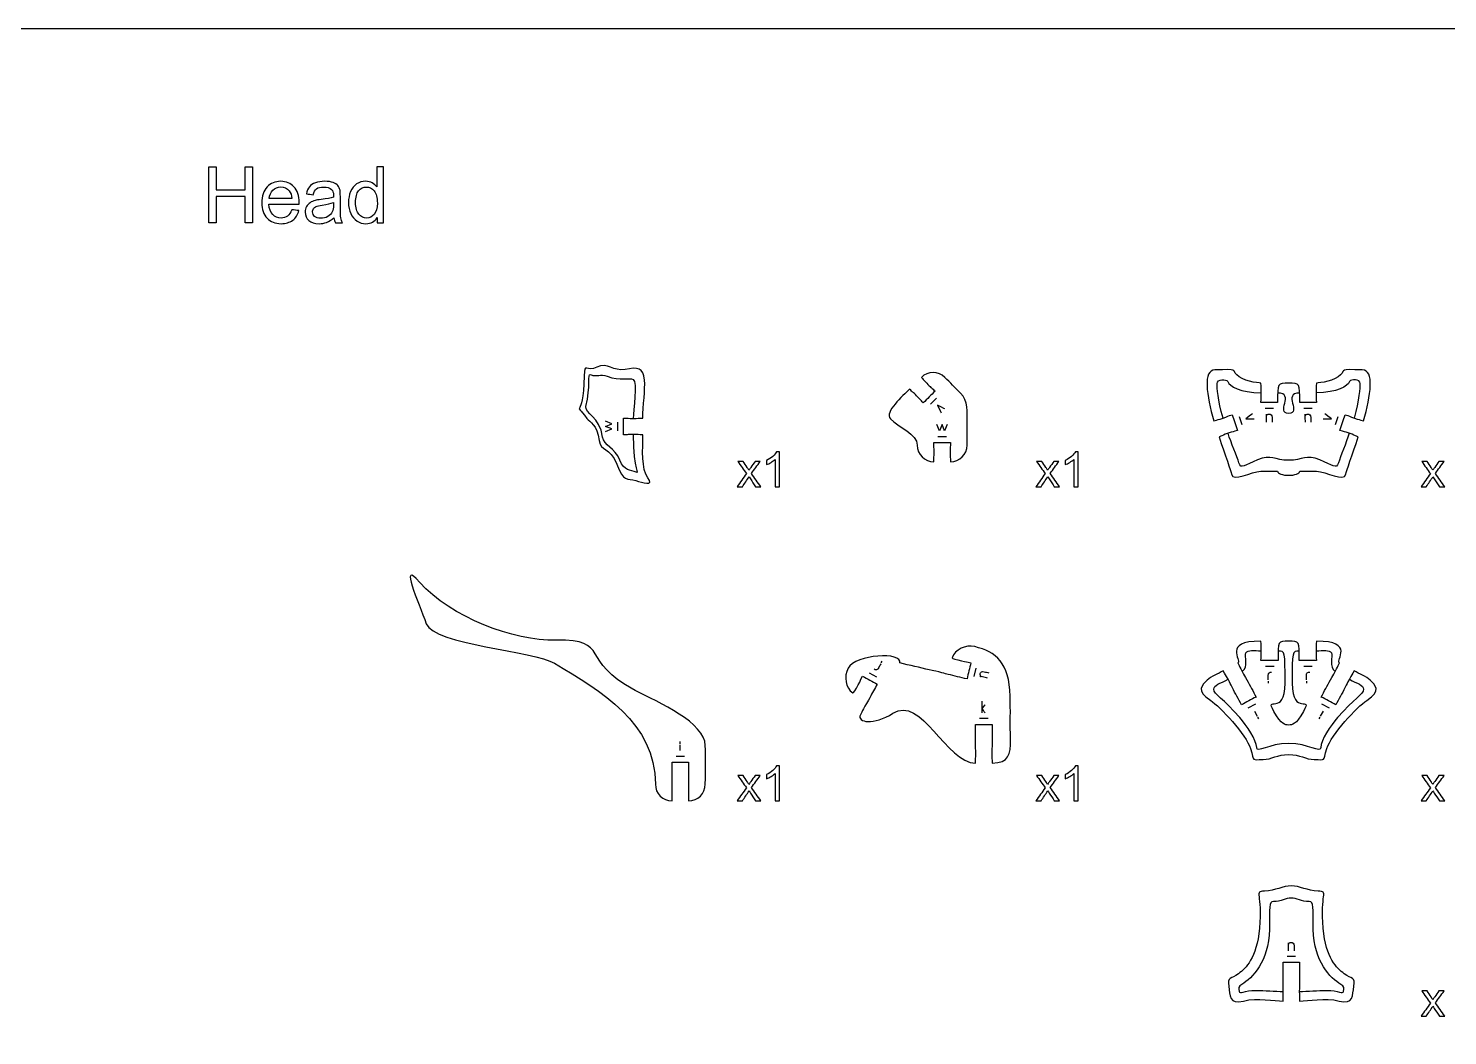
# Model space of a CAD drawing. Extents: x 0 to 1200, y 0 to 700.
# Drawn here: x 740.6 to 996.9, y 518 to 700 of the extents above; entities that cross this region are included whole.
import ezdxf

# ---------------------------------------------------------------- set-up
doc = ezdxf.new("R2010")
doc.units = 0
doc.header["$MEASUREMENT"] = 0
doc.layers.add('DEFAULT', color=7, linetype='CONTINUOUS')

msp = doc.modelspace()

# ---------------------------------------------------------------- linework, layer by layer
at = {"layer": 'DEFAULT', "color": 7}
msp.add_lwpolyline([(1200, 0), (0, 0), (0, 700), (1200, 700)], close=True, dxfattribs=at)
at = {"layer": 'DEFAULT', "color": 38}
msp.add_lwpolyline([(773.17, 664.88), (773.17, 674.99), (774.51, 674.99), (774.51, 670.84), (779.76, 670.84), (779.76, 674.99), (781.09, 674.99), (781.09, 664.88), (779.76, 664.88), (779.76, 669.65), (774.51, 669.65), (774.51, 664.88)], close=True, dxfattribs=at)
at = {"layer": 'DEFAULT', "color": 7}
for points in [[(904.61, 633.17), (903.53, 632.09)], [(965.49, 631.33), (963.97, 631.33)], [(972.49, 631.33), (970.96, 631.33)], [(844.8, 627.15), (845.97, 627.65), (844.8, 628.09), (845.97, 628.54), (844.8, 629.02)], [(846.97, 628.85), (846.97, 627.32)], [(906.57, 628.46), (906.07, 627.29), (905.63, 628.46), (905.17, 627.29), (904.7, 628.46)], [(959.29, 629.87), (959.78, 628.42)], [(976.68, 628.42), (977.17, 629.87)], [(904.87, 626.29), (906.4, 626.29)], [(894.65, 585.37), (894.82, 585.7)], [(965.59, 584.7), (964.07, 584.7)], [(972.49, 584.71), (970.97, 584.71)], [(892.45, 583.59), (893.78, 582.86)], [(911.72, 584.42), (911.37, 582.93)], [(964.52, 582.09), (964.52, 581.71)], [(971.42, 582.09), (971.42, 581.72)], [(912.88, 576.36), (912.88, 578.48)], [(962.23, 577.9), (960.88, 577.17)], [(975.58, 577.17), (974.23, 577.9)], [(912.39, 575.36), (913.92, 575.36)], [(962.03, 576.66), (962.52, 575.75)], [(962.61, 575.57), (962.79, 575.24)], [(973.85, 575.57), (973.67, 575.24)], [(974.43, 576.65), (973.94, 575.75)], [(858.34, 570.77), (858.34, 571.15)], [(858.34, 569.54), (858.34, 570.57)], [(857.57, 568.54), (859.1, 568.54)], [(967.94, 532.38), (969.47, 532.38)]]:
    msp.add_lwpolyline(points, dxfattribs=at)
at = {"layer": 'DEFAULT', "color": 38}
for points, knots in [([(803.6, 664.88), (803.6, 665.19), (803.6, 665.5), (803.6, 665.81), (803.14, 665.08), (802.46, 664.72), (801.56, 664.72), (800.97, 664.72), (800.44, 664.88), (799.95, 665.2), (799.46, 665.52), (799.08, 665.97), (798.81, 666.55), (798.54, 667.12), (798.41, 667.79), (798.41, 668.54), (798.41, 669.27), (798.53, 669.93), (798.77, 670.52), (799.02, 671.12), (799.38, 671.57), (799.87, 671.89), (800.36, 672.21), (800.9, 672.37), (801.5, 672.37), (801.94, 672.37), (802.34, 672.27), (802.68, 672.09), (803.02, 671.9), (803.31, 671.66), (803.52, 671.36), (803.52, 672.57), (803.52, 673.78), (803.52, 674.99), (803.93, 674.99), (804.34, 674.99), (804.75, 674.99), (804.75, 671.62), (804.75, 668.25), (804.75, 664.88), (804.37, 664.88), (803.99, 664.88), (803.6, 664.88)], [3.262, 3.262, 3.262, 3.262, 5.88, 5.88, 5.88, 6.88, 6.88, 6.88, 7.88, 7.88, 7.88, 8.88, 8.88, 8.88, 9.88, 9.88, 9.88, 10.88, 10.88, 10.88, 11.88, 11.88, 11.88, 12.88, 12.88, 12.88, 13.88, 13.88, 13.88, 14.88, 14.88, 14.88, 25.153, 25.153, 25.153, 28.649, 28.649, 28.649, 57.282, 57.282, 57.282, 60.544, 60.544, 60.544, 60.544]), ([(788.17, 667.24), (788.6, 667.19), (789.02, 667.13), (789.45, 667.08), (789.25, 666.33), (788.87, 665.75), (788.33, 665.34), (787.78, 664.93), (787.08, 664.72), (786.23, 664.72), (785.16, 664.72), (784.31, 665.05), (783.69, 665.71), (783.06, 666.37), (782.75, 667.29), (782.75, 668.48), (782.75, 669.71), (783.06, 670.67), (783.7, 671.35), (784.33, 672.03), (785.15, 672.37), (786.16, 672.37), (787.14, 672.37), (787.94, 672.03), (788.56, 671.37), (789.18, 670.7), (789.49, 669.76), (789.49, 668.56), (789.49, 668.48), (789.49, 668.37), (789.49, 668.23), (787.67, 668.23), (785.85, 668.23), (784.03, 668.23), (784.07, 667.42), (784.3, 666.81), (784.71, 666.38), (785.12, 665.95), (785.63, 665.74), (786.24, 665.74), (786.69, 665.74), (787.08, 665.86), (787.4, 666.1), (787.73, 666.34), (787.98, 666.72), (788.17, 667.24)], [0, 0, 0, 0, 3.660641, 3.660641, 3.660641, 4.660641, 4.660641, 4.660641, 5.660641, 5.660641, 5.660641, 6.660641, 6.660641, 6.660641, 7.660641, 7.660641, 7.660641, 8.660641, 8.660641, 8.660641, 9.660641, 9.660641, 9.660641, 10.660641, 10.660641, 10.660641, 11.660641, 11.660641, 11.660641, 12.660641, 12.660641, 12.660641, 28.128641, 28.128641, 28.128641, 29.128641, 29.128641, 29.128641, 30.128641, 30.128641, 30.128641, 31.128641, 31.128641, 31.128641, 32.128641, 32.128641, 32.128641, 32.128641]), ([(795.78, 665.79), (795.32, 665.4), (794.88, 665.12), (794.46, 664.96), (794.03, 664.8), (793.58, 664.72), (793.09, 664.72), (792.29, 664.72), (791.67, 664.92), (791.24, 665.31), (790.8, 665.7), (790.59, 666.2), (790.59, 666.81), (790.59, 667.17), (790.67, 667.5), (790.83, 667.8), (791, 668.09), (791.21, 668.33), (791.47, 668.51), (791.74, 668.69), (792.03, 668.82), (792.37, 668.92), (792.61, 668.98), (792.98, 669.04), (793.47, 669.1), (794.47, 669.22), (795.21, 669.36), (795.68, 669.53), (795.68, 669.7), (795.69, 669.81), (795.69, 669.85), (795.69, 670.36), (795.57, 670.71), (795.34, 670.92), (795.02, 671.2), (794.55, 671.34), (793.92, 671.34), (793.34, 671.34), (792.91, 671.24), (792.63, 671.03), (792.35, 670.83), (792.15, 670.47), (792.01, 669.95), (791.61, 670), (791.21, 670.06), (790.8, 670.11), (790.91, 670.63), (791.09, 671.05), (791.35, 671.37), (791.6, 671.69), (791.96, 671.94), (792.44, 672.11), (792.92, 672.28), (793.47, 672.37), (794.1, 672.37), (794.73, 672.37), (795.23, 672.29), (795.62, 672.15), (796.02, 672), (796.3, 671.81), (796.49, 671.59), (796.67, 671.37), (796.8, 671.09), (796.87, 670.75), (796.91, 670.54), (796.93, 670.16), (796.93, 669.6), (796.93, 669.05), (796.93, 668.5), (796.93, 667.95), (796.93, 666.8), (796.96, 666.07), (797.01, 665.76), (797.07, 665.46), (797.17, 665.16), (797.33, 664.88), (796.89, 664.88), (796.46, 664.88), (796.03, 664.88), (795.9, 665.14), (795.82, 665.44), (795.78, 665.79)], [1, 1, 1, 1, 2, 2, 2, 3, 3, 3, 4, 4, 4, 5, 5, 5, 6, 6, 6, 7, 7, 7, 8, 8, 8, 9, 9, 9, 10, 10, 10, 11, 11, 11, 12, 12, 12, 13, 13, 13, 14, 14, 14, 15, 15, 15, 18.468851, 18.468851, 18.468851, 19.468851, 19.468851, 19.468851, 20.468851, 20.468851, 20.468851, 21.468851, 21.468851, 21.468851, 22.468851, 22.468851, 22.468851, 23.468851, 23.468851, 23.468851, 24.468851, 24.468851, 24.468851, 25.468851, 25.468851, 25.468851, 30.156851, 30.156851, 30.156851, 31.156851, 31.156851, 31.156851, 32.156851, 32.156851, 32.156851, 35.828851, 35.828851, 35.828851, 36.828851, 36.828851, 36.828851, 36.828851]), ([(784.1, 669.25), (785.46, 669.25), (786.82, 669.25), (788.18, 669.25), (788.13, 669.86), (787.97, 670.32), (787.71, 670.63), (787.32, 671.11), (786.81, 671.35), (786.18, 671.35), (785.61, 671.35), (785.13, 671.16), (784.74, 670.78), (784.35, 670.39), (784.14, 669.88), (784.1, 669.25)], [1, 1, 1, 1, 12.582, 12.582, 12.582, 13.582, 13.582, 13.582, 14.582, 14.582, 14.582, 15.582, 15.582, 15.582, 16.582, 16.582, 16.582, 16.582]), ([(799.68, 668.54), (799.68, 667.6), (799.88, 666.9), (800.28, 666.43), (800.67, 665.97), (801.14, 665.74), (801.67, 665.74), (802.22, 665.74), (802.68, 665.96), (803.06, 666.4), (803.43, 666.85), (803.62, 667.52), (803.62, 668.43), (803.62, 669.43), (803.43, 670.17), (803.05, 670.64), (802.66, 671.11), (802.18, 671.34), (801.62, 671.34), (801.07, 671.34), (800.61, 671.12), (800.24, 670.66), (799.87, 670.21), (799.68, 669.51), (799.68, 668.54)], [1, 1, 1, 1, 2, 2, 2, 3, 3, 3, 4, 4, 4, 5, 5, 5, 6, 6, 6, 7, 7, 7, 8, 8, 8, 9, 9, 9, 9]), ([(795.68, 668.56), (795.23, 668.37), (794.55, 668.22), (793.65, 668.09), (793.14, 668.01), (792.78, 667.93), (792.57, 667.84), (792.36, 667.75), (792.2, 667.61), (792.08, 667.44), (791.97, 667.26), (791.91, 667.06), (791.91, 666.85), (791.91, 666.52), (792.04, 666.24), (792.29, 666.02), (792.54, 665.8), (792.9, 665.69), (793.39, 665.69), (793.86, 665.69), (794.29, 665.79), (794.66, 666), (795.03, 666.21), (795.31, 666.5), (795.48, 666.86), (795.61, 667.14), (795.68, 667.56), (795.68, 668.1), (795.68, 668.25), (795.68, 668.41), (795.68, 668.56)], [1.289, 1.289, 1.289, 1.289, 2.289, 2.289, 2.289, 3.289, 3.289, 3.289, 4.289, 4.289, 4.289, 5.289, 5.289, 5.289, 6.289, 6.289, 6.289, 7.289, 7.289, 7.289, 8.289, 8.289, 8.289, 9.289, 9.289, 9.289, 10.289, 10.289, 10.289, 11.578, 11.578, 11.578, 11.578]), ([(876.24, 617.19), (875.98, 617.19), (875.72, 617.19), (875.47, 617.19), (875.47, 618.84), (875.47, 620.48), (875.47, 622.13), (875.28, 621.95), (875.03, 621.77), (874.73, 621.6), (874.43, 621.42), (874.16, 621.28), (873.92, 621.2), (873.92, 621.44), (873.92, 621.69), (873.92, 621.94), (874.35, 622.15), (874.73, 622.39), (875.05, 622.68), (875.38, 622.97), (875.61, 623.26), (875.74, 623.53), (875.91, 623.53), (876.07, 623.53), (876.24, 623.53), (876.24, 621.42), (876.24, 619.3), (876.24, 617.19)], [17.969, 17.969, 17.969, 17.969, 20.166, 20.166, 20.166, 34.167, 34.167, 34.167, 35.167, 35.167, 35.167, 36.167, 36.167, 36.167, 38.291, 38.291, 38.291, 39.291, 39.291, 39.291, 40.291, 40.291, 40.291, 41.707, 41.707, 41.707, 59.676, 59.676, 59.676, 59.676]), ([(930.2, 617.19), (929.94, 617.19), (929.68, 617.19), (929.43, 617.19), (929.43, 618.84), (929.43, 620.48), (929.43, 622.13), (929.24, 621.95), (928.99, 621.77), (928.69, 621.6), (928.39, 621.42), (928.12, 621.28), (927.88, 621.2), (927.88, 621.44), (927.88, 621.69), (927.88, 621.94), (928.31, 622.15), (928.69, 622.39), (929.01, 622.68), (929.34, 622.97), (929.57, 623.26), (929.7, 623.53), (929.87, 623.53), (930.03, 623.53), (930.2, 623.53), (930.2, 621.42), (930.2, 619.3), (930.2, 617.19)], [17.969, 17.969, 17.969, 17.969, 20.166, 20.166, 20.166, 34.167, 34.167, 34.167, 35.167, 35.167, 35.167, 36.167, 36.167, 36.167, 38.291, 38.291, 38.291, 39.291, 39.291, 39.291, 40.291, 40.291, 40.291, 41.707, 41.707, 41.707, 59.676, 59.676, 59.676, 59.676]), ([(868.61, 617.19), (869.17, 617.98), (869.72, 618.77), (870.28, 619.57), (869.77, 620.3), (869.25, 621.03), (868.73, 621.76), (869.06, 621.76), (869.38, 621.76), (869.7, 621.76), (869.94, 621.41), (870.17, 621.05), (870.41, 620.69), (870.54, 620.49), (870.64, 620.32), (870.72, 620.18), (870.85, 620.37), (870.97, 620.54), (871.07, 620.68), (871.33, 621.04), (871.59, 621.4), (871.84, 621.76), (872.15, 621.76), (872.46, 621.76), (872.77, 621.76), (872.24, 621.05), (871.72, 620.33), (871.19, 619.61), (871.76, 618.8), (872.32, 618), (872.89, 617.19), (872.57, 617.19), (872.26, 617.19), (871.94, 617.19), (871.63, 617.66), (871.31, 618.14), (871, 618.61), (870.92, 618.74), (870.83, 618.87), (870.75, 618.99), (870.35, 618.39), (869.95, 617.79), (869.55, 617.19), (869.24, 617.19), (868.92, 617.19), (868.61, 617.19)], [0, 0, 0, 0, 8.235918, 8.235918, 8.235918, 15.849393, 15.849393, 15.849393, 18.597393, 18.597393, 18.597393, 22.230259, 22.230259, 22.230259, 23.230259, 23.230259, 23.230259, 24.230259, 24.230259, 24.230259, 27.994126, 27.994126, 27.994126, 30.619126, 30.619126, 30.619126, 38.191324, 38.191324, 38.191324, 46.577081, 46.577081, 46.577081, 49.275081, 49.275081, 49.275081, 54.103231, 54.103231, 54.103231, 55.400471, 55.400471, 55.400471, 61.545164, 61.545164, 61.545164, 64.207164, 64.207164, 64.207164, 64.207164]), ([(922.57, 617.19), (923.13, 617.98), (923.68, 618.77), (924.24, 619.57), (923.73, 620.3), (923.21, 621.03), (922.69, 621.76), (923.02, 621.76), (923.34, 621.76), (923.66, 621.76), (923.9, 621.41), (924.13, 621.05), (924.37, 620.69), (924.5, 620.49), (924.6, 620.32), (924.68, 620.18), (924.81, 620.37), (924.93, 620.54), (925.03, 620.68), (925.29, 621.04), (925.55, 621.4), (925.8, 621.76), (926.11, 621.76), (926.42, 621.76), (926.73, 621.76), (926.2, 621.05), (925.68, 620.33), (925.15, 619.61), (925.72, 618.8), (926.28, 618), (926.85, 617.19), (926.53, 617.19), (926.22, 617.19), (925.9, 617.19), (925.59, 617.66), (925.27, 618.14), (924.96, 618.61), (924.88, 618.74), (924.79, 618.87), (924.71, 618.99), (924.31, 618.39), (923.91, 617.79), (923.51, 617.19), (923.2, 617.19), (922.88, 617.19), (922.57, 617.19)], [0, 0, 0, 0, 8.235918, 8.235918, 8.235918, 15.849393, 15.849393, 15.849393, 18.597393, 18.597393, 18.597393, 22.230259, 22.230259, 22.230259, 23.230259, 23.230259, 23.230259, 24.230259, 24.230259, 24.230259, 27.994126, 27.994126, 27.994126, 30.619126, 30.619126, 30.619126, 38.191324, 38.191324, 38.191324, 46.577081, 46.577081, 46.577081, 49.275081, 49.275081, 49.275081, 54.103231, 54.103231, 54.103231, 55.400471, 55.400471, 55.400471, 61.545164, 61.545164, 61.545164, 64.207164, 64.207164, 64.207164, 64.207164]), ([(992.15, 617.19), (992.7, 617.98), (993.26, 618.77), (993.82, 619.57), (993.3, 620.3), (992.79, 621.03), (992.27, 621.76), (992.59, 621.76), (992.92, 621.76), (993.24, 621.76), (993.47, 621.41), (993.71, 621.05), (993.94, 620.69), (994.07, 620.49), (994.18, 620.32), (994.26, 620.18), (994.39, 620.37), (994.5, 620.54), (994.61, 620.68), (994.87, 621.04), (995.12, 621.4), (995.38, 621.76), (995.69, 621.76), (996, 621.76), (996.31, 621.76), (995.78, 621.05), (995.25, 620.33), (994.73, 619.61), (995.29, 618.8), (995.86, 618), (996.43, 617.19), (996.11, 617.19), (995.79, 617.19), (995.48, 617.19), (995.16, 617.66), (994.85, 618.14), (994.54, 618.61), (994.45, 618.74), (994.37, 618.87), (994.29, 618.99), (993.89, 618.39), (993.49, 617.79), (993.09, 617.19), (992.77, 617.19), (992.46, 617.19), (992.15, 617.19)], [2.661, 2.661, 2.661, 2.661, 10.896918, 10.896918, 10.896918, 18.510393, 18.510393, 18.510393, 21.257393, 21.257393, 21.257393, 24.890807, 24.890807, 24.890807, 25.890807, 25.890807, 25.890807, 26.890807, 26.890807, 26.890807, 30.654674, 30.654674, 30.654674, 33.278674, 33.278674, 33.278674, 40.850279, 40.850279, 40.850279, 49.235462, 49.235462, 49.235462, 51.932462, 51.932462, 51.932462, 56.760611, 56.760611, 56.760611, 58.057852, 58.057852, 58.057852, 64.203099, 64.203099, 64.203099, 66.864099, 66.864099, 66.864099, 66.864099]), ([(876.24, 560.44), (875.98, 560.44), (875.72, 560.44), (875.47, 560.44), (875.47, 562.09), (875.47, 563.74), (875.47, 565.38), (875.28, 565.2), (875.03, 565.03), (874.73, 564.85), (874.43, 564.67), (874.16, 564.54), (873.92, 564.45), (873.92, 564.7), (873.92, 564.95), (873.92, 565.2), (874.35, 565.4), (874.73, 565.65), (875.05, 565.94), (875.38, 566.23), (875.61, 566.51), (875.74, 566.78), (875.91, 566.78), (876.07, 566.78), (876.24, 566.78), (876.24, 564.67), (876.24, 562.56), (876.24, 560.44)], [17.969, 17.969, 17.969, 17.969, 20.166, 20.166, 20.166, 34.167, 34.167, 34.167, 35.167, 35.167, 35.167, 36.167, 36.167, 36.167, 38.291, 38.291, 38.291, 39.291, 39.291, 39.291, 40.291, 40.291, 40.291, 41.707, 41.707, 41.707, 59.676, 59.676, 59.676, 59.676]), ([(930.2, 560.44), (929.94, 560.44), (929.68, 560.44), (929.43, 560.44), (929.43, 562.09), (929.43, 563.74), (929.43, 565.38), (929.24, 565.2), (928.99, 565.03), (928.69, 564.85), (928.39, 564.67), (928.12, 564.54), (927.88, 564.45), (927.88, 564.7), (927.88, 564.95), (927.88, 565.2), (928.31, 565.4), (928.69, 565.65), (929.01, 565.94), (929.34, 566.23), (929.57, 566.51), (929.7, 566.78), (929.87, 566.78), (930.03, 566.78), (930.2, 566.78), (930.2, 564.67), (930.2, 562.56), (930.2, 560.44)], [17.969, 17.969, 17.969, 17.969, 20.166, 20.166, 20.166, 34.167, 34.167, 34.167, 35.167, 35.167, 35.167, 36.167, 36.167, 36.167, 38.291, 38.291, 38.291, 39.291, 39.291, 39.291, 40.291, 40.291, 40.291, 41.707, 41.707, 41.707, 59.676, 59.676, 59.676, 59.676]), ([(868.61, 560.44), (869.17, 561.23), (869.72, 562.03), (870.28, 562.82), (869.77, 563.55), (869.25, 564.28), (868.73, 565.02), (869.06, 565.02), (869.38, 565.02), (869.7, 565.02), (869.94, 564.66), (870.17, 564.3), (870.41, 563.94), (870.54, 563.74), (870.64, 563.57), (870.72, 563.43), (870.85, 563.62), (870.97, 563.79), (871.07, 563.93), (871.33, 564.29), (871.59, 564.66), (871.84, 565.02), (872.15, 565.02), (872.46, 565.02), (872.77, 565.02), (872.24, 564.3), (871.72, 563.58), (871.19, 562.86), (871.76, 562.06), (872.32, 561.25), (872.89, 560.44), (872.57, 560.44), (872.26, 560.44), (871.94, 560.44), (871.63, 560.92), (871.31, 561.39), (871, 561.86), (870.92, 561.99), (870.83, 562.12), (870.75, 562.25), (870.35, 561.65), (869.95, 561.04), (869.55, 560.44), (869.24, 560.44), (868.92, 560.44), (868.61, 560.44)], [0, 0, 0, 0, 8.235918, 8.235918, 8.235918, 15.849393, 15.849393, 15.849393, 18.597393, 18.597393, 18.597393, 22.230259, 22.230259, 22.230259, 23.230259, 23.230259, 23.230259, 24.230259, 24.230259, 24.230259, 27.99494, 27.99494, 27.99494, 30.61994, 30.61994, 30.61994, 38.192138, 38.192138, 38.192138, 46.577895, 46.577895, 46.577895, 49.275895, 49.275895, 49.275895, 54.104045, 54.104045, 54.104045, 55.400447, 55.400447, 55.400447, 61.544308, 61.544308, 61.544308, 64.206308, 64.206308, 64.206308, 64.206308]), ([(922.57, 560.44), (923.13, 561.23), (923.68, 562.03), (924.24, 562.82), (923.73, 563.55), (923.21, 564.28), (922.69, 565.02), (923.02, 565.02), (923.34, 565.02), (923.66, 565.02), (923.9, 564.66), (924.13, 564.3), (924.37, 563.94), (924.5, 563.74), (924.6, 563.57), (924.68, 563.43), (924.81, 563.62), (924.93, 563.79), (925.03, 563.93), (925.29, 564.29), (925.55, 564.66), (925.8, 565.02), (926.11, 565.02), (926.42, 565.02), (926.73, 565.02), (926.2, 564.3), (925.68, 563.58), (925.15, 562.86), (925.72, 562.06), (926.28, 561.25), (926.85, 560.44), (926.53, 560.44), (926.22, 560.44), (925.9, 560.44), (925.59, 560.92), (925.27, 561.39), (924.96, 561.86), (924.88, 561.99), (924.79, 562.12), (924.71, 562.25), (924.31, 561.65), (923.91, 561.04), (923.51, 560.44), (923.2, 560.44), (922.88, 560.44), (922.57, 560.44)], [0, 0, 0, 0, 8.235918, 8.235918, 8.235918, 15.849393, 15.849393, 15.849393, 18.597393, 18.597393, 18.597393, 22.230259, 22.230259, 22.230259, 23.230259, 23.230259, 23.230259, 24.230259, 24.230259, 24.230259, 27.99494, 27.99494, 27.99494, 30.61994, 30.61994, 30.61994, 38.192138, 38.192138, 38.192138, 46.577895, 46.577895, 46.577895, 49.275895, 49.275895, 49.275895, 54.104045, 54.104045, 54.104045, 55.400447, 55.400447, 55.400447, 61.544308, 61.544308, 61.544308, 64.206308, 64.206308, 64.206308, 64.206308]), ([(992.15, 560.44), (992.7, 561.23), (993.26, 562.03), (993.82, 562.82), (993.3, 563.55), (992.79, 564.28), (992.27, 565.02), (992.59, 565.02), (992.92, 565.02), (993.24, 565.02), (993.47, 564.66), (993.71, 564.3), (993.94, 563.94), (994.07, 563.74), (994.18, 563.57), (994.26, 563.43), (994.39, 563.62), (994.5, 563.79), (994.61, 563.93), (994.87, 564.29), (995.12, 564.66), (995.38, 565.02), (995.69, 565.02), (996, 565.02), (996.31, 565.02), (995.78, 564.3), (995.25, 563.58), (994.73, 562.86), (995.29, 562.06), (995.86, 561.25), (996.43, 560.44), (996.11, 560.44), (995.79, 560.44), (995.48, 560.44), (995.16, 560.92), (994.85, 561.39), (994.54, 561.86), (994.45, 561.99), (994.37, 562.12), (994.29, 562.25), (993.89, 561.65), (993.49, 561.04), (993.09, 560.44), (992.77, 560.44), (992.46, 560.44), (992.15, 560.44)], [0, 0, 0, 0, 8.235918, 8.235918, 8.235918, 15.849393, 15.849393, 15.849393, 18.596393, 18.596393, 18.596393, 22.229807, 22.229807, 22.229807, 23.229807, 23.229807, 23.229807, 24.229807, 24.229807, 24.229807, 27.994488, 27.994488, 27.994488, 30.618488, 30.618488, 30.618488, 38.190094, 38.190094, 38.190094, 46.575276, 46.575276, 46.575276, 49.272276, 49.272276, 49.272276, 54.100426, 54.100426, 54.100426, 55.396828, 55.396828, 55.396828, 61.541243, 61.541243, 61.541243, 64.202243, 64.202243, 64.202243, 64.202243]), ([(992.15, 521.54), (992.7, 522.33), (993.26, 523.12), (993.82, 523.92), (993.3, 524.65), (992.79, 525.38), (992.27, 526.11), (992.59, 526.11), (992.92, 526.11), (993.24, 526.11), (993.47, 525.76), (993.71, 525.4), (993.94, 525.04), (994.07, 524.84), (994.18, 524.67), (994.26, 524.53), (994.39, 524.72), (994.5, 524.89), (994.61, 525.03), (994.87, 525.39), (995.12, 525.75), (995.38, 526.11), (995.69, 526.11), (996, 526.11), (996.31, 526.11), (995.78, 525.4), (995.25, 524.68), (994.73, 523.96), (995.29, 523.15), (995.86, 522.35), (996.43, 521.54), (996.11, 521.54), (995.79, 521.54), (995.48, 521.54), (995.16, 522.01), (994.85, 522.49), (994.54, 522.96), (994.45, 523.09), (994.37, 523.22), (994.29, 523.34), (993.89, 522.74), (993.49, 522.14), (993.09, 521.54), (992.77, 521.54), (992.46, 521.54), (992.15, 521.54)], [0, 0, 0, 0, 8.235918, 8.235918, 8.235918, 15.849393, 15.849393, 15.849393, 18.596393, 18.596393, 18.596393, 22.229807, 22.229807, 22.229807, 23.229807, 23.229807, 23.229807, 24.229807, 24.229807, 24.229807, 27.993674, 27.993674, 27.993674, 30.617674, 30.617674, 30.617674, 38.189279, 38.189279, 38.189279, 46.574462, 46.574462, 46.574462, 49.271462, 49.271462, 49.271462, 54.099611, 54.099611, 54.099611, 55.396852, 55.396852, 55.396852, 61.542099, 61.542099, 61.542099, 64.203099, 64.203099, 64.203099, 64.203099])]:
    msp.add_open_spline(points, degree=3, knots=knots, dxfattribs=at)
at = {"layer": 'DEFAULT', "color": 1}
for points, knots in [([(850.33, 618.3), (848.73, 618.76), (848.12, 617.98), (846.86, 621.28), (845.61, 624.58), (843.95, 623.47), (843.69, 625.52), (843.3, 628.52), (841.95, 628.86), (841.48, 629.5), (838.74, 633.21), (840.88, 628.6), (840.98, 637.22), (841.01, 639.88), (841.42, 637.79), (843.28, 638.79), (845.15, 639.78), (846.27, 637.96), (848.37, 638.38), (850.65, 638.83), (851.68, 638.74), (851.88, 636.45), (852.03, 634.84), (851.57, 631.77), (851.57, 629.58), (850.69, 629.58), (850.79, 629.53), (849.82, 629.53), (848.85, 629.53), (848.94, 629.58), (848.07, 629.58), (848.07, 628.58), (848.07, 627.58), (848.07, 626.58), (848.51, 626.58), (848.7, 626.59), (848.91, 626.61), (849.11, 626.62), (849.33, 626.63), (849.82, 626.63), (850.79, 626.63), (850.69, 626.58), (851.57, 626.58), (851.56, 624.04), (851.29, 620.37), (852.48, 618.81), (853.68, 617.24), (851.47, 617.97), (850.33, 618.3)], [1, 1, 1, 1, 2, 2, 2, 3, 3, 3, 4, 4, 4, 5, 5, 5, 6, 6, 6, 7, 7, 7, 8, 8, 8, 9, 9, 9, 10, 10, 10, 11, 11, 11, 19.51, 19.51, 19.51, 20.51, 20.51, 20.51, 21.51, 21.51, 21.51, 22.51, 22.51, 22.51, 23.51, 23.51, 23.51, 24.51, 24.51, 24.51, 24.51]), ([(963.23, 619.98), (961.45, 619.98), (958.16, 617.97), (957.91, 619.46), (957.82, 620.03), (956.73, 622.9), (955.66, 626.24), (956.49, 626.53), (956.38, 626.54), (957.3, 626.85), (958.22, 627.17), (958.15, 627.09), (958.98, 627.37), (958.65, 628.32), (958.33, 629.26), (958.01, 630.21), (957.18, 629.93), (957.29, 629.91), (956.37, 629.6), (955.45, 629.29), (955.52, 629.36), (954.7, 629.08), (953.38, 633.72), (952.71, 638.28), (954.92, 638.32), (959.24, 638.4), (957.9, 638.43), (958.86, 637.39), (959.81, 636.36), (962.61, 635.92), (963.23, 635.92), (963.23, 635.05), (963.28, 635.15), (963.28, 634.18), (963.28, 633.21), (963.23, 633.3), (963.23, 632.43), (964.23, 632.43), (965.23, 632.43), (966.23, 632.43), (966.23, 635.92), (966.23, 635.92), (968.23, 635.92), (970.23, 635.92), (970.23, 635.92), (970.23, 632.43), (971.23, 632.43), (972.23, 632.43), (973.23, 632.43), (973.23, 633.3), (973.18, 633.21), (973.18, 634.18), (973.18, 635.15), (973.23, 635.05), (973.23, 635.92), (973.85, 635.92), (976.64, 636.36), (977.6, 637.39), (978.55, 638.43), (977.22, 638.4), (981.53, 638.32), (983.74, 638.28), (983.08, 633.72), (981.76, 629.08), (980.93, 629.36), (981.01, 629.29), (980.09, 629.6), (979.17, 629.91), (979.28, 629.93), (978.45, 630.21), (978.13, 629.26), (977.8, 628.32), (977.48, 627.37), (978.31, 627.09), (978.24, 627.17), (979.15, 626.85), (980.08, 626.54), (979.97, 626.53), (980.79, 626.24), (979.73, 622.9), (978.64, 620.03), (978.54, 619.46), (978.29, 617.97), (975.01, 619.98), (973.23, 619.98), (972.23, 619.98), (971.23, 619.98), (970.23, 619.98), (970.23, 619.58), (969.33, 619.26), (968.23, 619.26), (967.12, 619.26), (966.23, 619.58), (966.23, 619.98), (965.23, 619.98), (964.23, 619.98), (963.23, 619.98)], [8.5, 8.5, 8.5, 8.5, 9.5, 9.5, 9.5, 10.5, 10.5, 10.5, 11.5, 11.5, 11.5, 12.502, 12.502, 12.502, 21.001748, 21.001748, 21.001748, 22.001748, 22.001748, 22.001748, 23.001748, 23.001748, 23.001748, 24.001748, 24.001748, 24.001748, 25.001748, 25.001748, 25.001748, 26.001748, 26.001748, 26.001748, 27.001748, 27.001748, 27.001748, 28.001748, 28.001748, 28.001748, 36.511748, 36.511748, 36.511748, 37.511748, 37.511748, 37.511748, 38.511748, 38.511748, 38.511748, 47.021748, 47.021748, 47.021748, 48.021748, 48.021748, 48.021748, 49.021748, 49.021748, 49.021748, 50.021748, 50.021748, 50.021748, 51.021748, 51.021748, 51.021748, 52.021748, 52.021748, 52.021748, 53.021748, 53.021748, 53.021748, 54.021748, 54.021748, 54.021748, 62.523496, 62.523496, 62.523496, 63.523496, 63.523496, 63.523496, 64.523496, 64.523496, 64.523496, 65.523496, 65.523496, 65.523496, 66.523496, 66.523496, 66.523496, 75.023496, 75.023496, 75.023496, 76.023496, 76.023496, 76.023496, 77.023496, 77.023496, 77.023496, 85.523496, 85.523496, 85.523496, 85.523496]), ([(907.13, 621.7), (907.13, 622.57), (907.08, 622.47), (907.08, 623.45), (907.08, 624.42), (907.13, 624.32), (907.13, 625.19), (906.13, 625.19), (905.14, 625.19), (904.14, 625.19), (904.14, 624.32), (904.18, 624.42), (904.18, 623.45), (904.19, 622.47), (904.13, 622.57), (904.13, 621.7), (902.48, 621.7), (901.13, 623.04), (901.13, 624.7), (901.14, 626.7), (897.69, 628.04), (896.28, 629.46), (895.1, 630.63), (898.58, 633.65), (899.75, 634.83), (900.37, 634.21), (900.34, 634.31), (901.03, 633.62), (901.71, 632.94), (901.61, 632.97), (902.23, 632.35), (902.94, 633.06), (903.64, 633.76), (904.35, 634.47), (904.04, 634.78), (903.89, 634.91), (903.74, 635.05), (903.59, 635.18), (903.42, 635.33), (903.08, 635.67), (902.39, 636.37), (902.49, 636.33), (901.88, 636.95), (903.05, 638.12), (904.95, 638.12), (906.12, 636.95), (907.06, 636), (908, 635.06), (908.95, 634.12), (910.36, 632.7), (910.14, 630.69), (910.14, 628.69), (910.14, 627.36), (910.14, 626.03), (910.14, 624.69), (910.13, 623.04), (908.79, 621.7), (907.13, 621.7)], [1, 1, 1, 1, 2, 2, 2, 3, 3, 3, 11.495, 11.495, 11.495, 12.495, 12.495, 12.495, 13.495, 13.495, 13.495, 14.495, 14.495, 14.495, 15.495, 15.495, 15.495, 16.495, 16.495, 16.495, 17.495, 17.495, 17.495, 18.495, 18.495, 18.495, 26.993717, 26.993717, 26.993717, 27.993717, 27.993717, 27.993717, 28.993717, 28.993717, 28.993717, 29.993717, 29.993717, 29.993717, 30.993717, 30.993717, 30.993717, 42.32369, 42.32369, 42.32369, 43.32369, 43.32369, 43.32369, 54.66169, 54.66169, 54.66169, 55.66169, 55.66169, 55.66169, 55.66169]), ([(853.84, 563.44), (853.84, 574.52), (844.01, 580.31), (835.62, 585.31), (831.98, 587.49), (813.86, 588.66), (812.46, 592.45), (811.07, 596.24), (807.4, 604.37), (811.3, 599.92), (816.82, 593.64), (828.32, 589.27), (835.87, 589.46), (845.95, 589.72), (839.97, 585.7), (850.2, 580.41), (854.49, 578.18), (862.84, 574.56), (862.84, 570.44), (863, 568.7), (862.84, 563.44), (862.84, 563.44), (862.84, 561.79), (861.5, 560.44), (859.84, 560.44), (859.84, 561.31), (859.79, 561.22), (859.79, 562.19), (859.79, 563.16), (859.84, 563.07), (859.84, 563.94), (859.84, 565.11), (859.84, 566.28), (859.84, 567.44), (858.84, 567.44), (857.84, 567.44), (856.84, 567.44), (856.84, 566.27), (856.84, 565.11), (856.84, 563.94), (856.84, 563.07), (856.89, 563.16), (856.89, 562.19), (856.89, 561.22), (856.83, 561.31), (856.84, 560.44), (855.18, 560.44), (853.82, 561.78), (853.84, 563.44)], [1, 1, 1, 1, 2, 2, 2, 3, 3, 3, 4, 4, 4, 5, 5, 5, 6, 6, 6, 7, 7, 7, 8, 8, 8, 9, 9, 9, 10, 10, 10, 11, 11, 11, 20.920001, 20.920001, 20.920001, 29.416001, 29.416001, 29.416001, 39.347002, 39.347002, 39.347002, 40.347002, 40.347002, 40.347002, 41.347002, 41.347002, 41.347002, 42.347002, 42.347002, 42.347002, 42.347002]), ([(898.02, 585.36), (899.79, 584.94), (901.56, 584.52), (903.32, 584.1), (904.17, 583.89), (904.09, 583.96), (905.04, 583.74), (905.98, 583.51), (905.87, 583.49), (906.73, 583.29), (907.86, 583.02), (908.99, 582.75), (910.13, 582.48), (910.36, 583.45), (910.59, 584.42), (910.83, 585.39), (909.98, 585.59), (910.06, 585.52), (909.11, 585.75), (908.16, 585.98), (907.42, 586.18), (907.45, 586.3), (907.92, 587.81), (909.87, 588.69), (911.52, 588.31), (915.41, 587.38), (917.74, 585.45), (917.92, 579.34), (917.99, 576.87), (917.92, 574.36), (917.97, 571.5), (918.02, 568.88), (917.69, 567.31), (914.66, 567.26), (914.66, 568.13), (914.61, 568.03), (914.61, 569.01), (914.61, 569.98), (914.65, 569.88), (914.66, 570.76), (914.65, 571.92), (914.65, 573.09), (914.65, 574.26), (913.65, 574.26), (912.66, 574.26), (911.66, 574.26), (911.66, 573.09), (911.66, 571.92), (911.66, 570.76), (911.66, 569.88), (911.71, 569.98), (911.71, 569.01), (911.71, 568.03), (911.66, 568.13), (911.66, 567.26), (906.44, 567.26), (901.83, 579.64), (896.73, 576.28), (893.33, 574.05), (890.19, 574.57), (890.88, 576.02), (891.26, 576.81), (891.21, 576.72), (891.68, 577.58), (892.15, 578.43), (892.14, 578.32), (892.56, 579.09), (893.01, 579.91), (893.46, 580.72), (893.9, 581.54), (893.03, 582.02), (892.15, 582.5), (891.27, 582.98), (890.85, 582.21), (890.94, 582.27), (890.48, 581.42), (890.01, 580.56), (889.61, 579.9), (889.5, 579.95), (888.17, 580.82), (887.84, 582.92), (888.64, 584.42), (890.03, 586.96), (898.51, 587.41), (898.02, 585.36)], [0, 0, 0, 0, 15.443116, 15.443116, 15.443116, 16.443116, 16.443116, 16.443116, 17.443116, 17.443116, 17.443116, 27.354205, 27.354205, 27.354205, 35.845792, 35.845792, 35.845792, 36.845792, 36.845792, 36.845792, 37.845792, 37.845792, 37.845792, 38.845792, 38.845792, 38.845792, 39.845792, 39.845792, 39.845792, 40.845792, 40.845792, 40.845792, 41.845792, 41.845792, 41.845792, 42.845792, 42.845792, 42.845792, 43.845792, 43.845792, 43.845792, 53.765793, 53.765793, 53.765793, 62.261793, 62.261793, 62.261793, 72.181793, 72.181793, 72.181793, 73.181793, 73.181793, 73.181793, 74.181793, 74.181793, 74.181793, 75.181793, 75.181793, 75.181793, 76.181793, 76.181793, 76.181793, 77.181793, 77.181793, 77.181793, 78.181793, 78.181793, 78.181793, 86.090759, 86.090759, 86.090759, 94.58481, 94.58481, 94.58481, 95.58481, 95.58481, 95.58481, 96.58481, 96.58481, 96.58481, 97.58481, 97.58481, 97.58481, 98.58481, 98.58481, 98.58481, 98.58481]), ([(968.23, 568.83), (966.18, 568.83), (965.11, 567.92), (963.62, 567.92), (961.44, 567.92), (962.13, 567.42), (961.34, 569.91), (960.56, 572.41), (955.83, 577.48), (954.14, 578.59), (951.37, 580.41), (952.61, 581.37), (953.5, 582.26), (954.24, 583), (955.49, 583.36), (956.4, 583.96), (956.81, 583.19), (956.81, 583.3), (957.27, 582.44), (957.73, 581.59), (957.64, 581.65), (958.06, 580.87), (958.61, 579.85), (959.16, 578.82), (959.71, 577.79), (960.59, 578.27), (961.47, 578.74), (962.35, 579.21), (961.8, 580.24), (961.25, 581.27), (960.69, 582.29), (960.28, 583.07), (960.28, 582.96), (959.82, 583.81), (959.36, 584.67), (959.45, 584.61), (959.04, 585.38), (959.88, 585.83), (956.1, 589.3), (963.23, 589.3), (963.23, 588.43), (963.28, 588.53), (963.28, 587.56), (963.28, 586.59), (963.23, 586.68), (963.23, 585.8), (964.26, 585.8), (965.3, 585.8), (966.33, 585.8), (966.33, 589.3), (966.23, 589.3), (968.23, 589.3), (970.23, 589.3), (970.13, 589.3), (970.13, 585.8), (971.16, 585.8), (972.2, 585.8), (973.23, 585.81), (973.23, 586.68), (973.18, 586.59), (973.18, 587.56), (973.18, 588.53), (973.23, 588.43), (973.23, 589.3), (980.36, 589.3), (976.58, 585.83), (977.42, 585.38), (977.01, 584.61), (977.1, 584.67), (976.64, 583.81), (976.17, 582.96), (976.18, 583.07), (975.76, 582.29), (975.21, 581.27), (974.66, 580.24), (974.11, 579.21), (974.99, 578.74), (975.87, 578.27), (976.75, 577.79), (977.3, 578.82), (977.85, 579.85), (978.4, 580.87), (978.82, 581.65), (978.73, 581.59), (979.19, 582.44), (979.65, 583.3), (979.65, 583.19), (980.06, 583.96), (980.97, 583.36), (982.22, 583), (982.95, 582.26), (983.85, 581.37), (985.09, 580.41), (982.32, 578.59), (980.63, 577.48), (975.9, 572.41), (975.12, 569.91), (974.33, 567.42), (975.02, 567.92), (972.84, 567.92), (971.34, 567.92), (970.28, 568.83), (968.23, 568.83)], [1, 1, 1, 1, 2, 2, 2, 3, 3, 3, 4, 4, 4, 5, 5, 5, 6, 6, 6, 7, 7, 7, 8, 8, 8, 17.914308, 17.914308, 17.914308, 26.411735, 26.411735, 26.411735, 36.326517, 36.326517, 36.326517, 37.326517, 37.326517, 37.326517, 38.326517, 38.326517, 38.326517, 39.326517, 39.326517, 39.326517, 40.326517, 40.326517, 40.326517, 41.336517, 41.336517, 41.336517, 50.115517, 50.115517, 50.115517, 51.115517, 51.115517, 51.115517, 52.115517, 52.115517, 52.115517, 60.915517, 60.915517, 60.915517, 61.915517, 61.915517, 61.915517, 62.915517, 62.915517, 62.915517, 63.915517, 63.915517, 63.915517, 64.915517, 64.915517, 64.915517, 65.915517, 65.915517, 65.915517, 75.829824, 75.829824, 75.829824, 84.326371, 84.326371, 84.326371, 94.241153, 94.241153, 94.241153, 95.241153, 95.241153, 95.241153, 96.241153, 96.241153, 96.241153, 97.241153, 97.241153, 97.241153, 98.241153, 98.241153, 98.241153, 99.241153, 99.241153, 99.241153, 100.241153, 100.241153, 100.241153, 101.241153, 101.241153, 101.241153, 101.241153]), ([(980, 526.96), (979.73, 525.28), (980, 523.62), (977.35, 524.29), (974.79, 524.94), (971.77, 524.28), (970.2, 524.28), (970.2, 525.15), (970.15, 525.05), (970.15, 526.03), (970.15, 527), (970.2, 526.9), (970.2, 527.78), (970.2, 528.94), (970.2, 530.11), (970.2, 531.28), (969.2, 531.28), (968.2, 531.28), (967.21, 531.28), (967.21, 530.11), (967.21, 528.94), (967.21, 527.78), (967.21, 526.9), (967.25, 527), (967.25, 526.03), (967.25, 525.05), (967.21, 525.15), (967.21, 524.28), (965.64, 524.28), (962.62, 524.94), (960.06, 524.29), (957.41, 523.62), (957.68, 525.28), (957.4, 526.96), (957.14, 528.65), (957.8, 528.22), (959.15, 529.22), (960.5, 530.21), (962.42, 531.96), (962.95, 537.43), (963.55, 543.69), (961.85, 544.09), (963.85, 544.15), (965.86, 544.21), (967.15, 545.09), (968.7, 545.09), (970.26, 545.09), (971.55, 544.21), (973.55, 544.15), (975.55, 544.09), (973.86, 543.69), (974.46, 537.43), (974.99, 531.96), (976.91, 530.21), (978.26, 529.22), (979.61, 528.22), (980.27, 528.65), (980, 526.96)], [1, 1, 1, 1, 2, 2, 2, 3, 3, 3, 4, 4, 4, 5, 5, 5, 14.92, 14.92, 14.92, 23.42, 23.42, 23.42, 33.34, 33.34, 33.34, 34.34, 34.34, 34.34, 35.34, 35.34, 35.34, 36.34, 36.34, 36.34, 37.34, 37.34, 37.34, 38.34, 38.34, 38.34, 39.34, 39.34, 39.34, 40.34, 40.34, 40.34, 41.34, 41.34, 41.34, 42.34, 42.34, 42.34, 43.34, 43.34, 43.34, 44.34, 44.34, 44.34, 45.34, 45.34, 45.34, 45.34])]:
    msp.add_open_spline(points, degree=3, knots=knots, dxfattribs=at)
at = {"layer": 'DEFAULT', "color": 5}
for points, knots in [([(849.82, 626.63), (849.82, 619.84), (851.01, 619.62), (850.39, 619.85), (849.33, 620.26), (848.21, 619.98), (847.4, 622.01), (846.53, 624.19), (844.49, 624.74), (844.31, 626.14), (843.82, 629.89), (840.99, 630.48), (841.3, 631.7), (842.21, 635.29), (841.51, 637.68), (842.09, 637.45), (843.31, 636.97), (843.91, 637.65), (845.11, 637.17), (847.51, 636.23), (849.04, 636.99), (849.85, 636.59), (850.66, 636.18), (849.82, 630.95), (849.82, 629.53)], [0, 0, 0, 0, 1, 1, 1, 2, 2, 2, 3, 3, 3, 4, 4, 4, 5, 5, 5, 6, 6, 6, 7, 7, 7, 8, 8, 8, 8]), ([(956.37, 629.6), (955.46, 632.81), (955.29, 635.17), (955.29, 635.84), (955.29, 636.64), (956.96, 636.73), (957.21, 636.19), (957.6, 635.38), (959.39, 634.18), (963.28, 634.18)], [0, 0, 0, 0, 1, 1, 1, 2, 2, 2, 3, 3, 3, 3]), ([(980.09, 629.6), (981, 632.81), (981.16, 635.17), (981.16, 635.84), (981.16, 636.64), (979.5, 636.73), (979.24, 636.19), (978.86, 635.38), (977.07, 634.18), (973.18, 634.18)], [0, 0, 0, 0, 1, 1, 1, 2, 2, 2, 3, 3, 3, 3]), ([(970.21, 634.13), (967.01, 634.13), (970.68, 630.43), (968.23, 630.43), (965.78, 630.43), (969.45, 634.13), (966.25, 634.13)], [0, 0, 0, 0, 1, 1, 1, 2, 2, 2, 2]), ([(979.15, 626.85), (978.66, 625.13), (977.56, 622.73), (977.22, 621.5), (976.89, 620.27), (976.2, 621.11), (973.84, 622.07), (971.37, 623.08), (970.77, 621.98), (968.23, 621.98), (965.69, 621.98), (965.08, 623.08), (962.62, 622.07), (960.26, 621.11), (959.57, 620.27), (959.24, 621.5), (958.9, 622.73), (957.79, 625.13), (957.3, 626.85)], [0, 0, 0, 0, 1, 1, 1, 2, 2, 2, 3, 3, 3, 4, 4, 4, 5, 5, 5, 6, 6, 6, 6]), ([(959.82, 583.81), (961.06, 584.61), (960.17, 586.55), (960.5, 587.18), (960.83, 587.81), (962, 587.56), (963.28, 587.56)], [0, 0, 0, 0, 1, 1, 1, 2, 2, 2, 2]), ([(970.12, 587.51), (968.87, 587.51), (968.87, 587.51), (968.87, 581.71), (968.87, 575.54), (972.72, 579.76), (970.89, 576.6), (969.48, 574.15), (968.93, 574.15), (968.23, 574.15), (967.53, 574.15), (966.98, 574.15), (965.56, 576.6), (963.74, 579.76), (967.58, 575.54), (967.58, 581.71), (967.58, 587.51), (967.58, 587.51), (966.33, 587.51)], [0, 0, 0, 0, 1, 1, 1, 2, 2, 2, 3, 3, 3, 4, 4, 4, 5, 5, 5, 6, 6, 6, 6]), ([(973.18, 587.56), (974.46, 587.56), (975.63, 587.81), (975.96, 587.18), (976.29, 586.55), (975.4, 584.61), (976.64, 583.81)], [0, 0, 0, 0, 1, 1, 1, 2, 2, 2, 2]), ([(979.19, 582.44), (980.65, 581.62), (981.75, 581.38), (981.75, 580.64), (981.75, 579.69), (980.03, 578.95), (977.06, 575.49), (975.85, 574.1), (974.01, 571.37), (974.01, 570.11), (974.01, 568.96), (971.85, 570.83), (968.23, 570.83), (964.61, 570.83), (962.45, 568.96), (962.45, 570.11), (962.45, 571.37), (960.6, 574.1), (959.4, 575.49), (956.43, 578.95), (954.71, 579.69), (954.71, 580.64), (954.71, 581.38), (955.81, 581.62), (957.27, 582.44)], [0, 0, 0, 0, 1, 1, 1, 2, 2, 2, 3, 3, 3, 4, 4, 4, 5, 5, 5, 6, 6, 6, 7, 7, 7, 8, 8, 8, 8]), ([(970.15, 526.03), (971.66, 526.03), (973.52, 526.21), (975.08, 526.21), (977.26, 526.21), (978.03, 525.48), (978.11, 526.03), (978.21, 526.65), (978.34, 526.89), (977.66, 527.3), (975.76, 528.45), (972.8, 531.33), (972.67, 537.24), (972.58, 541.3), (972.8, 542.24), (971.95, 542.24), (970.55, 542.24), (969.68, 542.89), (968.7, 542.89), (967.73, 542.89), (966.86, 542.24), (965.46, 542.24), (964.61, 542.24), (964.83, 541.3), (964.74, 537.24), (964.61, 531.33), (961.65, 528.45), (959.75, 527.3), (959.07, 526.89), (959.2, 526.65), (959.3, 526.03), (959.38, 525.48), (960.15, 526.21), (962.33, 526.21), (963.89, 526.21), (965.75, 526.03), (967.25, 526.03)], [0, 0, 0, 0, 1, 1, 1, 2, 2, 2, 3, 3, 3, 4, 4, 4, 5, 5, 5, 6, 6, 6, 7, 7, 7, 8, 8, 8, 9, 9, 9, 10, 10, 10, 11, 11, 11, 12, 12, 12, 12])]:
    msp.add_open_spline(points, degree=3, knots=knots, dxfattribs=at)
at = {"layer": 'DEFAULT', "color": 7}
for points, knots in [([(906.13, 631.26), (906.13, 631.26), (904.91, 631.85), (904.78, 631.93), (904.78, 631.93), (904.77, 631.93), (904.77, 631.92), (904.84, 631.79), (905.44, 630.57), (905.44, 630.57)], [0, 0, 0, 0, 1, 1, 1, 1.029698, 1.029698, 1.029698, 2.029698, 2.029698, 2.029698, 2.029698]), ([(961.67, 630.39), (961.67, 630.39), (960.6, 629.56), (960.48, 629.48), (960.48, 629.47), (960.48, 629.47), (960.48, 629.47), (960.63, 629.47), (961.99, 629.46), (961.99, 629.46)], [0, 0, 0, 0, 1, 1, 1, 1.030676, 1.030676, 1.030676, 2.030676, 2.030676, 2.030676, 2.030676]), ([(964.25, 628.84), (964.25, 628.84), (964.24, 630.18), (964.23, 630.29), (964.24, 630.21), (964.24, 630.13), (964.25, 630.06), (964.31, 630.17), (964.47, 630.33), (964.73, 630.33), (964.95, 630.33), (965.23, 630.2), (965.23, 629.69), (965.23, 629.41), (965.23, 629.12), (965.23, 628.84)], [0, 0, 0, 0, 1, 1, 1, 1.67286, 1.67286, 1.67286, 2.67286, 2.67286, 2.67286, 3.67286, 3.67286, 3.67286, 6.07786, 6.07786, 6.07786, 6.07786]), ([(971.24, 628.84), (971.24, 628.84), (971.24, 630.18), (971.23, 630.29), (971.23, 630.21), (971.24, 630.13), (971.24, 630.06), (971.31, 630.17), (971.46, 630.33), (971.72, 630.33), (971.95, 630.33), (972.22, 630.2), (972.22, 629.69), (972.22, 629.41), (972.22, 629.12), (972.22, 628.84)], [0, 0, 0, 0, 1, 1, 1, 1.67286, 1.67286, 1.67286, 2.67286, 2.67286, 2.67286, 3.67286, 3.67286, 3.67286, 6.07786, 6.07786, 6.07786, 6.07786]), ([(974.47, 629.46), (974.47, 629.46), (975.83, 629.47), (975.97, 629.46), (975.97, 629.46), (975.98, 629.47), (975.98, 629.47), (975.85, 629.56), (974.78, 630.39), (974.78, 630.39)], [0, 0, 0, 0, 1, 1, 1, 1.030676, 1.030676, 1.030676, 2.030676, 2.030676, 2.030676, 2.030676]), ([(894.55, 585.19), (894.43, 584.97), (894.31, 584.75), (894.18, 584.53), (894.06, 584.3), (893.95, 584.18), (893.78, 584.14), (893.62, 584.1), (893.43, 584.16), (893.33, 584.27)], [0, 0, 0, 0, 2.149011, 2.149011, 2.149011, 3.149011, 3.149011, 3.149011, 4.149011, 4.149011, 4.149011, 4.149011]), ([(913.85, 582.62), (913.85, 582.62), (912.55, 582.93), (912.44, 582.95), (912.51, 582.94), (912.59, 582.92), (912.67, 582.91), (912.57, 583), (912.46, 583.19), (912.52, 583.44), (912.57, 583.66), (912.76, 583.89), (913.25, 583.78), (913.53, 583.71), (913.8, 583.64), (914.08, 583.58)], [0, 0, 0, 0, 1, 1, 1, 1.672347, 1.672347, 1.672347, 2.672347, 2.672347, 2.672347, 3.672347, 3.672347, 3.672347, 6.076477, 6.076477, 6.076477, 6.076477]), ([(964.52, 582.29), (964.52, 582.54), (964.52, 582.79), (964.52, 583.05), (964.52, 583.3), (964.56, 583.46), (964.69, 583.58), (964.81, 583.69), (965, 583.73), (965.14, 583.69)], [0, 0, 0, 0, 2.150002, 2.150002, 2.150002, 3.150002, 3.150002, 3.150002, 4.150002, 4.150002, 4.150002, 4.150002]), ([(971.42, 582.29), (971.42, 582.54), (971.42, 582.8), (971.42, 583.05), (971.42, 583.3), (971.46, 583.47), (971.59, 583.59), (971.71, 583.69), (971.9, 583.73), (972.04, 583.69)], [0, 0, 0, 0, 2.150001, 2.150001, 2.150001, 3.150001, 3.150001, 3.150001, 4.150001, 4.150001, 4.150001, 4.150001]), ([(913.38, 576.36), (913.21, 576.62), (913.04, 576.88), (912.88, 577.14), (912.91, 577.19), (913.43, 577.81), (913.43, 577.81)], [0, 0, 0, 0, 2.641198, 2.641198, 2.641198, 3.641198, 3.641198, 3.641198, 3.641198]), ([(968.21, 533.38), (968.21, 533.38), (968.21, 534.71), (968.2, 534.83), (968.21, 534.75), (968.21, 534.67), (968.21, 534.59), (968.28, 534.73), (968.45, 534.86), (968.69, 534.86), (968.89, 534.86), (969.21, 534.74), (969.21, 534.24), (969.21, 533.95), (969.21, 533.66), (969.21, 533.38)], [0, 0, 0, 0, 1, 1, 1, 1.680661, 1.680661, 1.680661, 2.680661, 2.680661, 2.680661, 3.680661, 3.680661, 3.680661, 6.136661, 6.136661, 6.136661, 6.136661])]:
    msp.add_open_spline(points, degree=3, knots=knots, dxfattribs=at)

doc.saveas('drawing.dxf')
